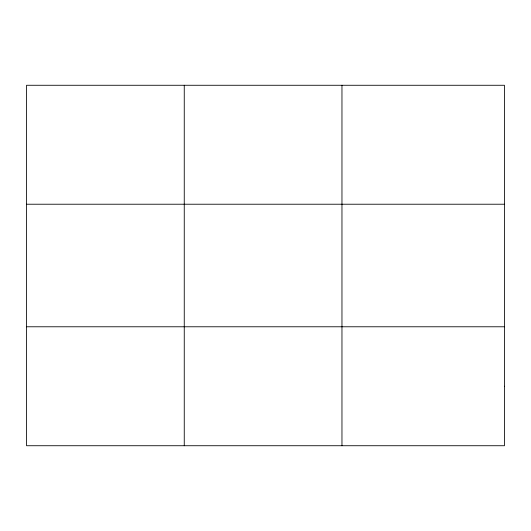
<?xml version="1.0" encoding="UTF-8"?>
<svg xmlns="http://www.w3.org/2000/svg" width="531" height="531" viewBox="0 0 531 531"><rect width="100%" height="100%" fill="white"/><g stroke="black" fill="none" stroke-linecap="round" stroke-linejoin="round"><path stroke-width="0.8" d="M184.257 445.728L184.257 85.272M341.964 445.728L341.964 85.272M26.55 204.223L504.45 204.223M26.55 326.777L504.45 326.777M504.45 386.249L504.45 445.728L26.55 445.728L26.55 85.272L504.45 85.272L504.45 386.249"/></g></svg>
